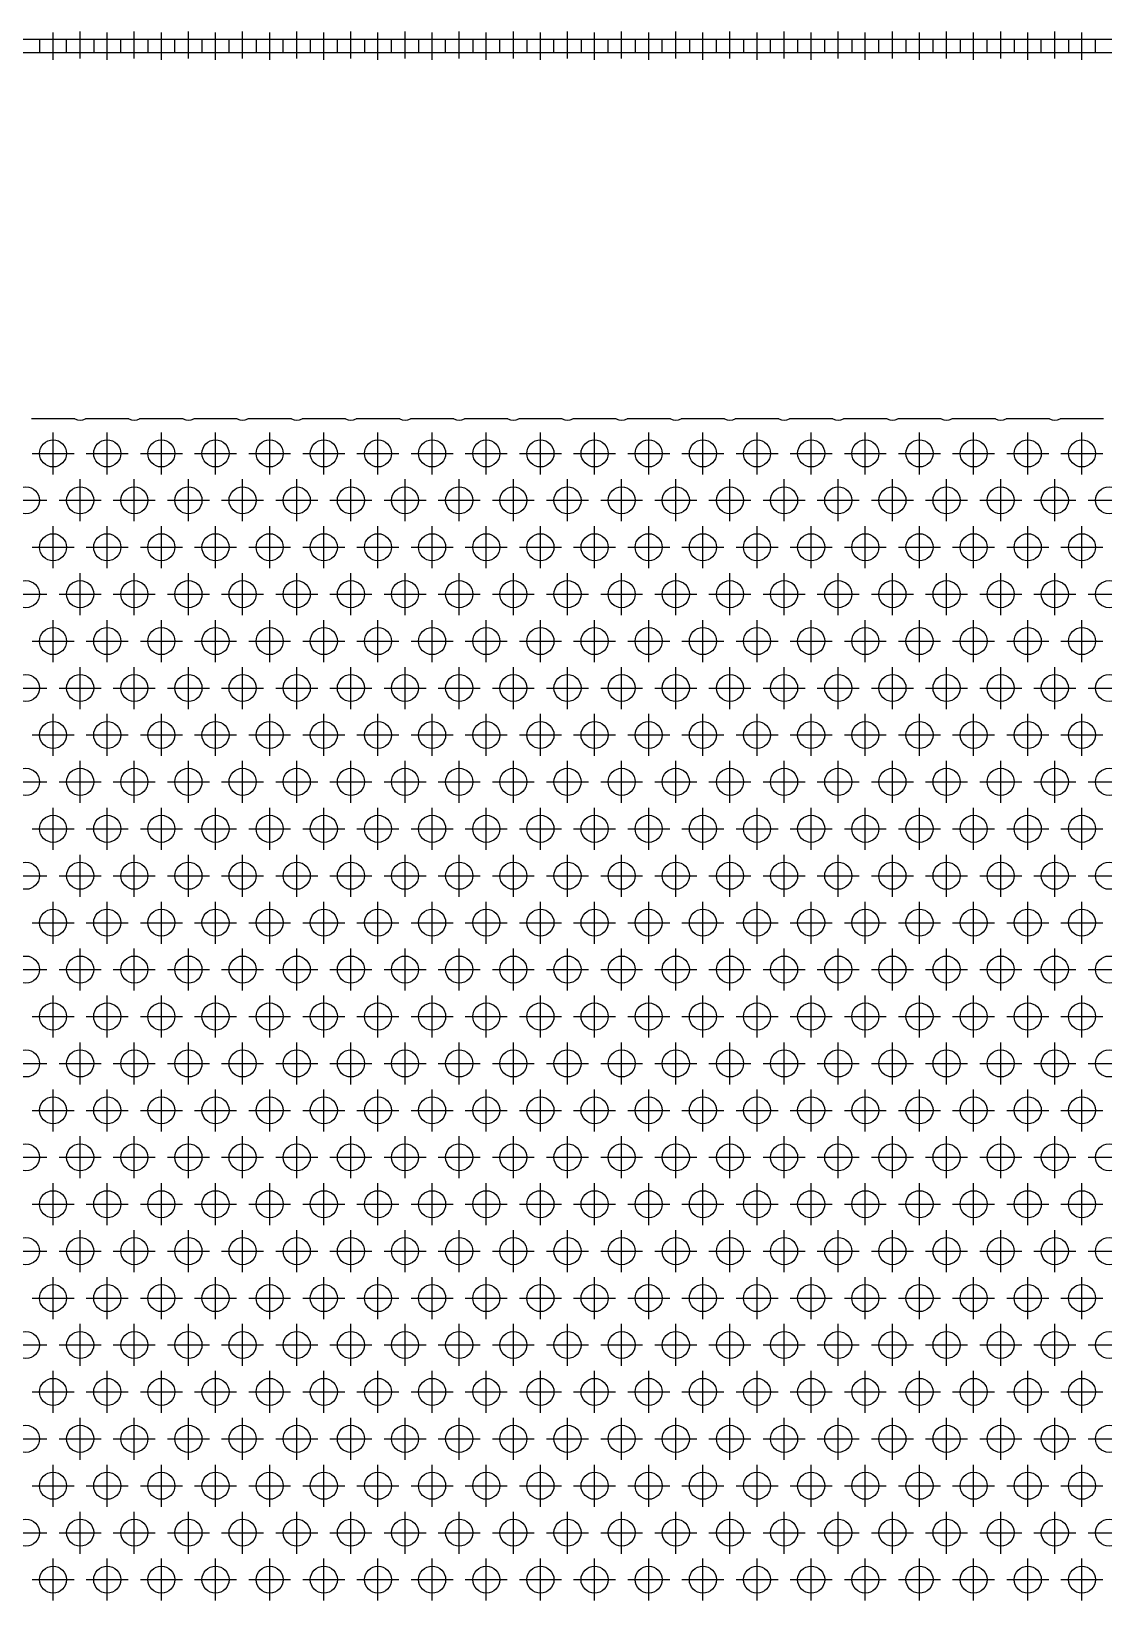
# Model space of a CAD drawing. Extents: x 0 to 161, y -8 to 124.
# Drawn here: x 80.2 to 119.8, y 66.4 to 124.3 of the extents above; entities that cross this region are included whole.
import ezdxf

# ---------------------------------------------------------------- set-up
doc = ezdxf.new("R2010")
doc.units = 0
doc.header["$LTSCALE"] = 0.5
doc.linetypes.add('CENTER', pattern=[50.8, 31.75, -6.35, 6.35, -6.35])
doc.linetypes.add('DASHED', pattern=[19.05, 12.7, -6.35])
for name, color, linetype in [('MSM_CENTER', 1, 'CENTER'), ('MSM_CONTINUOUS', 7, 'CONTINUOUS'), ('MSM_DASHED', 4, 'DASHED')]:
    doc.layers.add(name, color=color, linetype=linetype)

msp = doc.modelspace()

# ---------------------------------------------------------------- linework, layer by layer
at = {"layer": 'MSM_CENTER'}
for p, q in [((81, 123.257), (81, 124.257)), ((82, 123.304), (82, 124.304)), ((83, 123.257), (83, 124.257)), ((84, 123.304), (84, 124.304)), ((85, 123.257), (85, 124.257)), ((86, 123.304), (86, 124.304)), ((87, 123.257), (87, 124.257)), ((88, 123.304), (88, 124.304)), ((89, 123.257), (89, 124.257)), ((90, 123.304), (90, 124.304)), ((91, 123.257), (91, 124.257)), ((92, 123.304), (92, 124.304)), ((93, 123.257), (93, 124.257)), ((94, 123.304), (94, 124.304)), ((95, 123.257), (95, 124.257)), ((96, 123.304), (96, 124.304)), ((97, 123.257), (97, 124.257)), ((98, 123.304), (98, 124.304)), ((99, 123.257), (99, 124.257)), ((100, 123.304), (100, 124.304)), ((101, 123.257), (101, 124.257)), ((102, 123.304), (102, 124.304)), ((103, 123.257), (103, 124.257)), ((104, 123.304), (104, 124.304)), ((105, 123.257), (105, 124.257)), ((106, 123.304), (106, 124.304)), ((107, 123.257), (107, 124.257)), ((108, 123.304), (108, 124.304)), ((109, 123.257), (109, 124.257)), ((110, 123.304), (110, 124.304)), ((111, 123.257), (111, 124.257)), ((112, 123.304), (112, 124.304)), ((113, 123.257), (113, 124.257)), ((114, 123.304), (114, 124.304)), ((115, 123.257), (115, 124.257)), ((116, 123.304), (116, 124.304)), ((117, 123.257), (117, 124.257)), ((118, 123.304), (118, 124.304)), ((119, 123.257), (119, 124.257)), ((81, 107.952), (81, 109.502)), ((83, 107.952), (83, 109.502)), ((85, 107.952), (85, 109.502)), ((87, 107.952), (87, 109.502)), ((89, 107.952), (89, 109.502)), ((91, 107.952), (91, 109.502)), ((93, 107.952), (93, 109.502)), ((95, 107.952), (95, 109.502)), ((97, 107.952), (97, 109.502)), ((99, 107.952), (99, 109.502)), ((101, 107.952), (101, 109.502)), ((103, 107.952), (103, 109.502)), ((105, 107.952), (105, 109.502)), ((107, 107.952), (107, 109.502)), ((109, 107.952), (109, 109.502)), ((111, 107.952), (111, 109.502)), ((113, 107.952), (113, 109.502)), ((115, 107.952), (115, 109.502)), ((117, 107.952), (117, 109.502)), ((119, 107.952), (119, 109.502)), ((80.225, 108.727), (81.775, 108.727)), ((82.225, 108.727), (83.775, 108.727)), ((84.225, 108.727), (85.775, 108.727)), ((86.225, 108.727), (87.775, 108.727)), ((88.225, 108.727), (89.775, 108.727)), ((90.225, 108.727), (91.775, 108.727)), ((92.225, 108.727), (93.775, 108.727)), ((94.225, 108.727), (95.775, 108.727)), ((96.225, 108.727), (97.775, 108.727)), ((98.225, 108.727), (99.775, 108.727)), ((100.225, 108.727), (101.775, 108.727)), ((102.225, 108.727), (103.775, 108.727)), ((104.225, 108.727), (105.775, 108.727)), ((106.225, 108.727), (107.775, 108.727)), ((108.225, 108.727), (109.775, 108.727)), ((110.225, 108.727), (111.775, 108.727)), ((112.225, 108.727), (113.775, 108.727)), ((114.225, 108.727), (115.775, 108.727)), ((116.225, 108.727), (117.775, 108.727)), ((118.225, 108.727), (119.775, 108.727)), ((82, 106.22), (82, 107.77)), ((84, 106.22), (84, 107.77)), ((86, 106.22), (86, 107.77)), ((88, 106.22), (88, 107.77)), ((90, 106.22), (90, 107.77)), ((92, 106.22), (92, 107.77)), ((94, 106.22), (94, 107.77)), ((96, 106.22), (96, 107.77)), ((98, 106.22), (98, 107.77)), ((100, 106.22), (100, 107.77)), ((102, 106.22), (102, 107.77)), ((104, 106.22), (104, 107.77)), ((106, 106.22), (106, 107.77)), ((108, 106.22), (108, 107.77)), ((110, 106.22), (110, 107.77)), ((112, 106.22), (112, 107.77)), ((114, 106.22), (114, 107.77)), ((116, 106.22), (116, 107.77)), ((118, 106.22), (118, 107.77)), ((79.225, 106.995), (80.775, 106.995)), ((81.225, 106.995), (82.775, 106.995)), ((83.225, 106.995), (84.775, 106.995)), ((85.225, 106.995), (86.775, 106.995)), ((87.225, 106.995), (88.775, 106.995)), ((89.225, 106.995), (90.775, 106.995)), ((91.225, 106.995), (92.775, 106.995)), ((93.225, 106.995), (94.775, 106.995)), ((95.225, 106.995), (96.775, 106.995)), ((97.225, 106.995), (98.775, 106.995)), ((99.225, 106.995), (100.775, 106.995)), ((101.225, 106.995), (102.775, 106.995)), ((103.225, 106.995), (104.775, 106.995)), ((105.225, 106.995), (106.775, 106.995)), ((107.225, 106.995), (108.775, 106.995)), ((109.225, 106.995), (110.775, 106.995)), ((111.225, 106.995), (112.775, 106.995)), ((113.225, 106.995), (114.775, 106.995)), ((115.225, 106.995), (116.775, 106.995)), ((117.225, 106.995), (118.775, 106.995)), ((119.225, 106.995), (120.775, 106.995)), ((81, 104.488), (81, 106.038)), ((83, 104.488), (83, 106.038)), ((85, 104.488), (85, 106.038)), ((87, 104.488), (87, 106.038)), ((89, 104.488), (89, 106.038)), ((91, 104.488), (91, 106.038)), ((93, 104.488), (93, 106.038)), ((95, 104.488), (95, 106.038)), ((97, 104.488), (97, 106.038)), ((99, 104.488), (99, 106.038)), ((101, 104.488), (101, 106.038)), ((103, 104.488), (103, 106.038)), ((105, 104.488), (105, 106.038)), ((107, 104.488), (107, 106.038)), ((109, 104.488), (109, 106.038)), ((111, 104.488), (111, 106.038)), ((113, 104.488), (113, 106.038)), ((115, 104.488), (115, 106.038)), ((117, 104.488), (117, 106.038)), ((119, 104.488), (119, 106.038)), ((80.225, 105.263), (81.775, 105.263)), ((82.225, 105.263), (83.775, 105.263)), ((84.225, 105.263), (85.775, 105.263)), ((86.225, 105.263), (87.775, 105.263)), ((88.225, 105.263), (89.775, 105.263)), ((90.225, 105.263), (91.775, 105.263)), ((92.225, 105.263), (93.775, 105.263)), ((94.225, 105.263), (95.775, 105.263)), ((96.225, 105.263), (97.775, 105.263)), ((98.225, 105.263), (99.775, 105.263)), ((100.225, 105.263), (101.775, 105.263)), ((102.225, 105.263), (103.775, 105.263)), ((104.225, 105.263), (105.775, 105.263)), ((106.225, 105.263), (107.775, 105.263)), ((108.225, 105.263), (109.775, 105.263)), ((110.225, 105.263), (111.775, 105.263)), ((112.225, 105.263), (113.775, 105.263)), ((114.225, 105.263), (115.775, 105.263)), ((116.225, 105.263), (117.775, 105.263)), ((118.225, 105.263), (119.775, 105.263)), ((82, 102.756), (82, 104.306)), ((84, 102.756), (84, 104.306)), ((86, 102.756), (86, 104.306)), ((88, 102.756), (88, 104.306)), ((90, 102.756), (90, 104.306)), ((92, 102.756), (92, 104.306)), ((94, 102.756), (94, 104.306)), ((96, 102.756), (96, 104.306)), ((98, 102.756), (98, 104.306)), ((100, 102.756), (100, 104.306)), ((102, 102.756), (102, 104.306)), ((104, 102.756), (104, 104.306)), ((106, 102.756), (106, 104.306)), ((108, 102.756), (108, 104.306)), ((110, 102.756), (110, 104.306)), ((112, 102.756), (112, 104.306)), ((114, 102.756), (114, 104.306)), ((116, 102.756), (116, 104.306)), ((118, 102.756), (118, 104.306)), ((79.225, 103.531), (80.775, 103.531)), ((81.225, 103.531), (82.775, 103.531)), ((83.225, 103.531), (84.775, 103.531)), ((85.225, 103.531), (86.775, 103.531)), ((87.225, 103.531), (88.775, 103.531)), ((89.225, 103.531), (90.775, 103.531)), ((91.225, 103.531), (92.775, 103.531)), ((93.225, 103.531), (94.775, 103.531)), ((95.225, 103.531), (96.775, 103.531)), ((97.225, 103.531), (98.775, 103.531)), ((99.225, 103.531), (100.775, 103.531)), ((101.225, 103.531), (102.775, 103.531)), ((103.225, 103.531), (104.775, 103.531)), ((105.225, 103.531), (106.775, 103.531)), ((107.225, 103.531), (108.775, 103.531)), ((109.225, 103.531), (110.775, 103.531)), ((111.225, 103.531), (112.775, 103.531)), ((113.225, 103.531), (114.775, 103.531)), ((115.225, 103.531), (116.775, 103.531)), ((117.225, 103.531), (118.775, 103.531)), ((119.225, 103.531), (120.775, 103.531)), ((81, 101.024), (81, 102.574)), ((83, 101.024), (83, 102.574)), ((85, 101.024), (85, 102.574)), ((87, 101.024), (87, 102.574)), ((89, 101.024), (89, 102.574)), ((91, 101.024), (91, 102.574)), ((93, 101.024), (93, 102.574)), ((95, 101.024), (95, 102.574)), ((97, 101.024), (97, 102.574)), ((99, 101.024), (99, 102.574)), ((101, 101.024), (101, 102.574)), ((103, 101.024), (103, 102.574)), ((105, 101.024), (105, 102.574)), ((107, 101.024), (107, 102.574)), ((109, 101.024), (109, 102.574)), ((111, 101.024), (111, 102.574)), ((113, 101.024), (113, 102.574)), ((115, 101.024), (115, 102.574)), ((117, 101.024), (117, 102.574)), ((119, 101.024), (119, 102.574)), ((80.225, 101.799), (81.775, 101.799)), ((82.225, 101.799), (83.775, 101.799)), ((84.225, 101.799), (85.775, 101.799)), ((86.225, 101.799), (87.775, 101.799)), ((88.225, 101.799), (89.775, 101.799)), ((90.225, 101.799), (91.775, 101.799)), ((92.225, 101.799), (93.775, 101.799)), ((94.225, 101.799), (95.775, 101.799)), ((96.225, 101.799), (97.775, 101.799)), ((98.225, 101.799), (99.775, 101.799)), ((100.225, 101.799), (101.775, 101.799)), ((102.225, 101.799), (103.775, 101.799)), ((104.225, 101.799), (105.775, 101.799)), ((106.225, 101.799), (107.775, 101.799)), ((108.225, 101.799), (109.775, 101.799)), ((110.225, 101.799), (111.775, 101.799)), ((112.225, 101.799), (113.775, 101.799)), ((114.225, 101.799), (115.775, 101.799)), ((116.225, 101.799), (117.775, 101.799)), ((118.225, 101.799), (119.775, 101.799)), ((82, 99.292), (82, 100.842)), ((84, 99.292), (84, 100.842)), ((86, 99.292), (86, 100.842)), ((88, 99.292), (88, 100.842)), ((90, 99.292), (90, 100.842)), ((92, 99.292), (92, 100.842)), ((94, 99.292), (94, 100.842)), ((96, 99.292), (96, 100.842)), ((98, 99.292), (98, 100.842)), ((100, 99.292), (100, 100.842)), ((102, 99.292), (102, 100.842)), ((104, 99.292), (104, 100.842)), ((106, 99.292), (106, 100.842)), ((108, 99.292), (108, 100.842)), ((110, 99.292), (110, 100.842)), ((112, 99.292), (112, 100.842)), ((114, 99.292), (114, 100.842)), ((116, 99.292), (116, 100.842)), ((118, 99.292), (118, 100.842)), ((79.225, 100.067), (80.775, 100.067)), ((81.225, 100.067), (82.775, 100.067)), ((83.225, 100.067), (84.775, 100.067)), ((85.225, 100.067), (86.775, 100.067)), ((87.225, 100.067), (88.775, 100.067)), ((89.225, 100.067), (90.775, 100.067)), ((91.225, 100.067), (92.775, 100.067)), ((93.225, 100.067), (94.775, 100.067)), ((95.225, 100.067), (96.775, 100.067)), ((97.225, 100.067), (98.775, 100.067)), ((99.225, 100.067), (100.775, 100.067)), ((101.225, 100.067), (102.775, 100.067)), ((103.225, 100.067), (104.775, 100.067)), ((105.225, 100.067), (106.775, 100.067)), ((107.225, 100.067), (108.775, 100.067)), ((109.225, 100.067), (110.775, 100.067)), ((111.225, 100.067), (112.775, 100.067)), ((113.225, 100.067), (114.775, 100.067)), ((115.225, 100.067), (116.775, 100.067)), ((117.225, 100.067), (118.775, 100.067)), ((119.225, 100.067), (120.775, 100.067)), ((81, 97.56), (81, 99.11)), ((83, 97.56), (83, 99.11)), ((85, 97.56), (85, 99.11)), ((87, 97.56), (87, 99.11)), ((89, 97.56), (89, 99.11)), ((91, 97.56), (91, 99.11)), ((93, 97.56), (93, 99.11)), ((95, 97.56), (95, 99.11)), ((97, 97.56), (97, 99.11)), ((99, 97.56), (99, 99.11)), ((101, 97.56), (101, 99.11)), ((103, 97.56), (103, 99.11)), ((105, 97.56), (105, 99.11)), ((107, 97.56), (107, 99.11)), ((109, 97.56), (109, 99.11)), ((111, 97.56), (111, 99.11)), ((113, 97.56), (113, 99.11)), ((115, 97.56), (115, 99.11)), ((117, 97.56), (117, 99.11)), ((119, 97.56), (119, 99.11)), ((80.225, 98.335), (81.775, 98.335)), ((82.225, 98.335), (83.775, 98.335)), ((84.225, 98.335), (85.775, 98.335)), ((86.225, 98.335), (87.775, 98.335)), ((88.225, 98.335), (89.775, 98.335)), ((90.225, 98.335), (91.775, 98.335)), ((92.225, 98.335), (93.775, 98.335)), ((94.225, 98.335), (95.775, 98.335)), ((96.225, 98.335), (97.775, 98.335)), ((98.225, 98.335), (99.775, 98.335)), ((100.225, 98.335), (101.775, 98.335)), ((102.225, 98.335), (103.775, 98.335)), ((104.225, 98.335), (105.775, 98.335)), ((106.225, 98.335), (107.775, 98.335)), ((108.225, 98.335), (109.775, 98.335)), ((110.225, 98.335), (111.775, 98.335)), ((112.225, 98.335), (113.775, 98.335)), ((114.225, 98.335), (115.775, 98.335)), ((116.225, 98.335), (117.775, 98.335)), ((118.225, 98.335), (119.775, 98.335)), ((82, 95.828), (82, 97.378)), ((84, 95.828), (84, 97.378)), ((86, 95.828), (86, 97.378)), ((88, 95.828), (88, 97.378)), ((90, 95.828), (90, 97.378)), ((92, 95.828), (92, 97.378)), ((94, 95.828), (94, 97.378)), ((96, 95.828), (96, 97.378)), ((98, 95.828), (98, 97.378)), ((100, 95.828), (100, 97.378)), ((102, 95.828), (102, 97.378)), ((104, 95.828), (104, 97.378)), ((106, 95.828), (106, 97.378)), ((108, 95.828), (108, 97.378)), ((110, 95.828), (110, 97.378)), ((112, 95.828), (112, 97.378)), ((114, 95.828), (114, 97.378)), ((116, 95.828), (116, 97.378)), ((118, 95.828), (118, 97.378)), ((79.225, 96.603), (80.775, 96.603)), ((81.225, 96.603), (82.775, 96.603)), ((83.225, 96.603), (84.775, 96.603)), ((85.225, 96.603), (86.775, 96.603)), ((87.225, 96.603), (88.775, 96.603)), ((89.225, 96.603), (90.775, 96.603)), ((91.225, 96.603), (92.775, 96.603)), ((93.225, 96.603), (94.775, 96.603)), ((95.225, 96.603), (96.775, 96.603)), ((97.225, 96.603), (98.775, 96.603)), ((99.225, 96.603), (100.775, 96.603)), ((101.225, 96.603), (102.775, 96.603)), ((103.225, 96.603), (104.775, 96.603)), ((105.225, 96.603), (106.775, 96.603)), ((107.225, 96.603), (108.775, 96.603)), ((109.225, 96.603), (110.775, 96.603)), ((111.225, 96.603), (112.775, 96.603)), ((113.225, 96.603), (114.775, 96.603)), ((115.225, 96.603), (116.775, 96.603)), ((117.225, 96.603), (118.775, 96.603)), ((119.225, 96.603), (120.775, 96.603)), ((81, 94.095), (81, 95.645)), ((83, 94.095), (83, 95.645)), ((85, 94.095), (85, 95.645)), ((87, 94.095), (87, 95.645)), ((89, 94.095), (89, 95.645)), ((91, 94.095), (91, 95.645)), ((93, 94.095), (93, 95.645)), ((95, 94.095), (95, 95.645)), ((97, 94.095), (97, 95.645)), ((99, 94.095), (99, 95.645)), ((101, 94.095), (101, 95.645)), ((103, 94.095), (103, 95.645)), ((105, 94.095), (105, 95.645)), ((107, 94.095), (107, 95.645)), ((109, 94.095), (109, 95.645)), ((111, 94.095), (111, 95.645)), ((113, 94.095), (113, 95.645)), ((115, 94.095), (115, 95.645)), ((117, 94.095), (117, 95.645)), ((119, 94.095), (119, 95.645)), ((80.225, 94.87), (81.775, 94.87)), ((82.225, 94.87), (83.775, 94.87)), ((84.225, 94.87), (85.775, 94.87)), ((86.225, 94.87), (87.775, 94.87)), ((88.225, 94.87), (89.775, 94.87)), ((90.225, 94.87), (91.775, 94.87)), ((92.225, 94.87), (93.775, 94.87)), ((94.225, 94.87), (95.775, 94.87)), ((96.225, 94.87), (97.775, 94.87)), ((98.225, 94.87), (99.775, 94.87)), ((100.225, 94.87), (101.775, 94.87)), ((102.225, 94.87), (103.775, 94.87)), ((104.225, 94.87), (105.775, 94.87)), ((106.225, 94.87), (107.775, 94.87)), ((108.225, 94.87), (109.775, 94.87)), ((110.225, 94.87), (111.775, 94.87)), ((112.225, 94.87), (113.775, 94.87)), ((114.225, 94.87), (115.775, 94.87)), ((116.225, 94.87), (117.775, 94.87)), ((118.225, 94.87), (119.775, 94.87)), ((82, 92.363), (82, 93.913)), ((84, 92.363), (84, 93.913)), ((86, 92.363), (86, 93.913)), ((88, 92.363), (88, 93.913)), ((90, 92.363), (90, 93.913)), ((92, 92.363), (92, 93.913)), ((94, 92.363), (94, 93.913)), ((96, 92.363), (96, 93.913)), ((98, 92.363), (98, 93.913)), ((100, 92.363), (100, 93.913)), ((102, 92.363), (102, 93.913)), ((104, 92.363), (104, 93.913)), ((106, 92.363), (106, 93.913)), ((108, 92.363), (108, 93.913)), ((110, 92.363), (110, 93.913)), ((112, 92.363), (112, 93.913)), ((114, 92.363), (114, 93.913)), ((116, 92.363), (116, 93.913)), ((118, 92.363), (118, 93.913)), ((79.225, 93.138), (80.775, 93.138)), ((81.225, 93.138), (82.775, 93.138)), ((83.225, 93.138), (84.775, 93.138)), ((85.225, 93.138), (86.775, 93.138)), ((87.225, 93.138), (88.775, 93.138)), ((89.225, 93.138), (90.775, 93.138)), ((91.225, 93.138), (92.775, 93.138)), ((93.225, 93.138), (94.775, 93.138)), ((95.225, 93.138), (96.775, 93.138)), ((97.225, 93.138), (98.775, 93.138)), ((99.225, 93.138), (100.775, 93.138)), ((101.225, 93.138), (102.775, 93.138)), ((103.225, 93.138), (104.775, 93.138)), ((105.225, 93.138), (106.775, 93.138)), ((107.225, 93.138), (108.775, 93.138)), ((109.225, 93.138), (110.775, 93.138)), ((111.225, 93.138), (112.775, 93.138)), ((113.225, 93.138), (114.775, 93.138)), ((115.225, 93.138), (116.775, 93.138)), ((117.225, 93.138), (118.775, 93.138)), ((119.225, 93.138), (120.775, 93.138)), ((81, 90.631), (81, 92.181)), ((83, 90.631), (83, 92.181)), ((85, 90.631), (85, 92.181)), ((87, 90.631), (87, 92.181)), ((89, 90.631), (89, 92.181)), ((91, 90.631), (91, 92.181)), ((93, 90.631), (93, 92.181)), ((95, 90.631), (95, 92.181)), ((97, 90.631), (97, 92.181)), ((99, 90.631), (99, 92.181)), ((101, 90.631), (101, 92.181)), ((103, 90.631), (103, 92.181)), ((105, 90.631), (105, 92.181)), ((107, 90.631), (107, 92.181)), ((109, 90.631), (109, 92.181)), ((111, 90.631), (111, 92.181)), ((113, 90.631), (113, 92.181)), ((115, 90.631), (115, 92.181)), ((117, 90.631), (117, 92.181)), ((119, 90.631), (119, 92.181)), ((80.225, 91.406), (81.775, 91.406)), ((82.225, 91.406), (83.775, 91.406)), ((84.225, 91.406), (85.775, 91.406)), ((86.225, 91.406), (87.775, 91.406)), ((88.225, 91.406), (89.775, 91.406)), ((90.225, 91.406), (91.775, 91.406)), ((92.225, 91.406), (93.775, 91.406)), ((94.225, 91.406), (95.775, 91.406)), ((96.225, 91.406), (97.775, 91.406)), ((98.225, 91.406), (99.775, 91.406)), ((100.225, 91.406), (101.775, 91.406)), ((102.225, 91.406), (103.775, 91.406)), ((104.225, 91.406), (105.775, 91.406)), ((106.225, 91.406), (107.775, 91.406)), ((108.225, 91.406), (109.775, 91.406)), ((110.225, 91.406), (111.775, 91.406)), ((112.225, 91.406), (113.775, 91.406)), ((114.225, 91.406), (115.775, 91.406)), ((116.225, 91.406), (117.775, 91.406)), ((118.225, 91.406), (119.775, 91.406)), ((82, 88.899), (82, 90.449)), ((84, 88.899), (84, 90.449)), ((86, 88.899), (86, 90.449)), ((88, 88.899), (88, 90.449)), ((90, 88.899), (90, 90.449)), ((92, 88.899), (92, 90.449)), ((94, 88.899), (94, 90.449)), ((96, 88.899), (96, 90.449)), ((98, 88.899), (98, 90.449)), ((100, 88.899), (100, 90.449)), ((102, 88.899), (102, 90.449)), ((104, 88.899), (104, 90.449)), ((106, 88.899), (106, 90.449)), ((108, 88.899), (108, 90.449)), ((110, 88.899), (110, 90.449)), ((112, 88.899), (112, 90.449)), ((114, 88.899), (114, 90.449)), ((116, 88.899), (116, 90.449)), ((118, 88.899), (118, 90.449)), ((79.225, 89.674), (80.775, 89.674)), ((81.225, 89.674), (82.775, 89.674)), ((83.225, 89.674), (84.775, 89.674)), ((85.225, 89.674), (86.775, 89.674)), ((87.225, 89.674), (88.775, 89.674)), ((89.225, 89.674), (90.775, 89.674)), ((91.225, 89.674), (92.775, 89.674)), ((93.225, 89.674), (94.775, 89.674)), ((95.225, 89.674), (96.775, 89.674)), ((97.225, 89.674), (98.775, 89.674)), ((99.225, 89.674), (100.775, 89.674)), ((101.225, 89.674), (102.775, 89.674)), ((103.225, 89.674), (104.775, 89.674)), ((105.225, 89.674), (106.775, 89.674)), ((107.225, 89.674), (108.775, 89.674)), ((109.225, 89.674), (110.775, 89.674)), ((111.225, 89.674), (112.775, 89.674)), ((113.225, 89.674), (114.775, 89.674)), ((115.225, 89.674), (116.775, 89.674)), ((117.225, 89.674), (118.775, 89.674)), ((119.225, 89.674), (120.775, 89.674)), ((81, 87.167), (81, 88.717)), ((83, 87.167), (83, 88.717)), ((85, 87.167), (85, 88.717)), ((87, 87.167), (87, 88.717)), ((89, 87.167), (89, 88.717)), ((91, 87.167), (91, 88.717)), ((93, 87.167), (93, 88.717)), ((95, 87.167), (95, 88.717)), ((97, 87.167), (97, 88.717)), ((99, 87.167), (99, 88.717)), ((101, 87.167), (101, 88.717)), ((103, 87.167), (103, 88.717)), ((105, 87.167), (105, 88.717)), ((107, 87.167), (107, 88.717)), ((109, 87.167), (109, 88.717)), ((111, 87.167), (111, 88.717)), ((113, 87.167), (113, 88.717)), ((115, 87.167), (115, 88.717)), ((117, 87.167), (117, 88.717)), ((119, 87.167), (119, 88.717)), ((80.225, 87.942), (81.775, 87.942)), ((82.225, 87.942), (83.775, 87.942)), ((84.225, 87.942), (85.775, 87.942)), ((86.225, 87.942), (87.775, 87.942)), ((88.225, 87.942), (89.775, 87.942)), ((90.225, 87.942), (91.775, 87.942)), ((92.225, 87.942), (93.775, 87.942)), ((94.225, 87.942), (95.775, 87.942)), ((96.225, 87.942), (97.775, 87.942)), ((98.225, 87.942), (99.775, 87.942)), ((100.225, 87.942), (101.775, 87.942)), ((102.225, 87.942), (103.775, 87.942)), ((104.225, 87.942), (105.775, 87.942)), ((106.225, 87.942), (107.775, 87.942)), ((108.225, 87.942), (109.775, 87.942)), ((110.225, 87.942), (111.775, 87.942)), ((112.225, 87.942), (113.775, 87.942)), ((114.225, 87.942), (115.775, 87.942)), ((116.225, 87.942), (117.775, 87.942)), ((118.225, 87.942), (119.775, 87.942)), ((82, 85.435), (82, 86.985)), ((84, 85.435), (84, 86.985)), ((86, 85.435), (86, 86.985)), ((88, 85.435), (88, 86.985)), ((90, 85.435), (90, 86.985)), ((92, 85.435), (92, 86.985)), ((94, 85.435), (94, 86.985)), ((96, 85.435), (96, 86.985)), ((98, 85.435), (98, 86.985)), ((100, 85.435), (100, 86.985)), ((102, 85.435), (102, 86.985)), ((104, 85.435), (104, 86.985)), ((106, 85.435), (106, 86.985)), ((108, 85.435), (108, 86.985)), ((110, 85.435), (110, 86.985)), ((112, 85.435), (112, 86.985)), ((114, 85.435), (114, 86.985)), ((116, 85.435), (116, 86.985)), ((118, 85.435), (118, 86.985)), ((79.225, 86.21), (80.775, 86.21)), ((81.225, 86.21), (82.775, 86.21)), ((83.225, 86.21), (84.775, 86.21)), ((85.225, 86.21), (86.775, 86.21)), ((87.225, 86.21), (88.775, 86.21)), ((89.225, 86.21), (90.775, 86.21)), ((91.225, 86.21), (92.775, 86.21)), ((93.225, 86.21), (94.775, 86.21)), ((95.225, 86.21), (96.775, 86.21)), ((97.225, 86.21), (98.775, 86.21)), ((99.225, 86.21), (100.775, 86.21)), ((101.225, 86.21), (102.775, 86.21)), ((103.225, 86.21), (104.775, 86.21)), ((105.225, 86.21), (106.775, 86.21)), ((107.225, 86.21), (108.775, 86.21)), ((109.225, 86.21), (110.775, 86.21)), ((111.225, 86.21), (112.775, 86.21)), ((113.225, 86.21), (114.775, 86.21)), ((115.225, 86.21), (116.775, 86.21)), ((117.225, 86.21), (118.775, 86.21)), ((119.225, 86.21), (120.775, 86.21)), ((81, 83.703), (81, 85.253)), ((83, 83.703), (83, 85.253)), ((85, 83.703), (85, 85.253)), ((87, 83.703), (87, 85.253)), ((89, 83.703), (89, 85.253)), ((91, 83.703), (91, 85.253)), ((93, 83.703), (93, 85.253)), ((95, 83.703), (95, 85.253)), ((97, 83.703), (97, 85.253)), ((99, 83.703), (99, 85.253)), ((101, 83.703), (101, 85.253)), ((103, 83.703), (103, 85.253)), ((105, 83.703), (105, 85.253)), ((107, 83.703), (107, 85.253)), ((109, 83.703), (109, 85.253)), ((111, 83.703), (111, 85.253)), ((113, 83.703), (113, 85.253)), ((115, 83.703), (115, 85.253)), ((117, 83.703), (117, 85.253)), ((119, 83.703), (119, 85.253)), ((80.225, 84.478), (81.775, 84.478)), ((82.225, 84.478), (83.775, 84.478)), ((84.225, 84.478), (85.775, 84.478)), ((86.225, 84.478), (87.775, 84.478)), ((88.225, 84.478), (89.775, 84.478)), ((90.225, 84.478), (91.775, 84.478)), ((92.225, 84.478), (93.775, 84.478)), ((94.225, 84.478), (95.775, 84.478)), ((96.225, 84.478), (97.775, 84.478)), ((98.225, 84.478), (99.775, 84.478)), ((100.225, 84.478), (101.775, 84.478)), ((102.225, 84.478), (103.775, 84.478)), ((104.225, 84.478), (105.775, 84.478)), ((106.225, 84.478), (107.775, 84.478)), ((108.225, 84.478), (109.775, 84.478)), ((110.225, 84.478), (111.775, 84.478)), ((112.225, 84.478), (113.775, 84.478)), ((114.225, 84.478), (115.775, 84.478)), ((116.225, 84.478), (117.775, 84.478)), ((118.225, 84.478), (119.775, 84.478)), ((82, 81.971), (82, 83.521)), ((84, 81.971), (84, 83.521)), ((86, 81.971), (86, 83.521)), ((88, 81.971), (88, 83.521)), ((90, 81.971), (90, 83.521)), ((92, 81.971), (92, 83.521)), ((94, 81.971), (94, 83.521)), ((96, 81.971), (96, 83.521)), ((98, 81.971), (98, 83.521)), ((100, 81.971), (100, 83.521)), ((102, 81.971), (102, 83.521)), ((104, 81.971), (104, 83.521)), ((106, 81.971), (106, 83.521)), ((108, 81.971), (108, 83.521)), ((110, 81.971), (110, 83.521)), ((112, 81.971), (112, 83.521)), ((114, 81.971), (114, 83.521)), ((116, 81.971), (116, 83.521)), ((118, 81.971), (118, 83.521)), ((79.225, 82.746), (80.775, 82.746)), ((81.225, 82.746), (82.775, 82.746)), ((83.225, 82.746), (84.775, 82.746)), ((85.225, 82.746), (86.775, 82.746)), ((87.225, 82.746), (88.775, 82.746)), ((89.225, 82.746), (90.775, 82.746)), ((91.225, 82.746), (92.775, 82.746)), ((93.225, 82.746), (94.775, 82.746)), ((95.225, 82.746), (96.775, 82.746)), ((97.225, 82.746), (98.775, 82.746)), ((99.225, 82.746), (100.775, 82.746)), ((101.225, 82.746), (102.775, 82.746)), ((103.225, 82.746), (104.775, 82.746)), ((105.225, 82.746), (106.775, 82.746)), ((107.225, 82.746), (108.775, 82.746)), ((109.225, 82.746), (110.775, 82.746)), ((111.225, 82.746), (112.775, 82.746)), ((113.225, 82.746), (114.775, 82.746)), ((115.225, 82.746), (116.775, 82.746)), ((117.225, 82.746), (118.775, 82.746)), ((119.225, 82.746), (120.775, 82.746)), ((81, 80.239), (81, 81.789)), ((83, 80.239), (83, 81.789)), ((85, 80.239), (85, 81.789)), ((87, 80.239), (87, 81.789)), ((89, 80.239), (89, 81.789)), ((91, 80.239), (91, 81.789)), ((93, 80.239), (93, 81.789)), ((95, 80.239), (95, 81.789)), ((97, 80.239), (97, 81.789)), ((99, 80.239), (99, 81.789)), ((101, 80.239), (101, 81.789)), ((103, 80.239), (103, 81.789)), ((105, 80.239), (105, 81.789)), ((107, 80.239), (107, 81.789)), ((109, 80.239), (109, 81.789)), ((111, 80.239), (111, 81.789)), ((113, 80.239), (113, 81.789)), ((115, 80.239), (115, 81.789)), ((117, 80.239), (117, 81.789)), ((119, 80.239), (119, 81.789)), ((80.225, 81.014), (81.775, 81.014)), ((82.225, 81.014), (83.775, 81.014)), ((84.225, 81.014), (85.775, 81.014)), ((86.225, 81.014), (87.775, 81.014)), ((88.225, 81.014), (89.775, 81.014)), ((90.225, 81.014), (91.775, 81.014)), ((92.225, 81.014), (93.775, 81.014)), ((94.225, 81.014), (95.775, 81.014)), ((96.225, 81.014), (97.775, 81.014)), ((98.225, 81.014), (99.775, 81.014)), ((100.225, 81.014), (101.775, 81.014)), ((102.225, 81.014), (103.775, 81.014)), ((104.225, 81.014), (105.775, 81.014)), ((106.225, 81.014), (107.775, 81.014)), ((108.225, 81.014), (109.775, 81.014)), ((110.225, 81.014), (111.775, 81.014)), ((112.225, 81.014), (113.775, 81.014)), ((114.225, 81.014), (115.775, 81.014)), ((116.225, 81.014), (117.775, 81.014)), ((118.225, 81.014), (119.775, 81.014)), ((82, 78.507), (82, 80.057)), ((84, 78.507), (84, 80.057)), ((86, 78.507), (86, 80.057)), ((88, 78.507), (88, 80.057)), ((90, 78.507), (90, 80.057)), ((92, 78.507), (92, 80.057)), ((94, 78.507), (94, 80.057)), ((96, 78.507), (96, 80.057)), ((98, 78.507), (98, 80.057)), ((100, 78.507), (100, 80.057)), ((102, 78.507), (102, 80.057)), ((104, 78.507), (104, 80.057)), ((106, 78.507), (106, 80.057)), ((108, 78.507), (108, 80.057)), ((110, 78.507), (110, 80.057)), ((112, 78.507), (112, 80.057)), ((114, 78.507), (114, 80.057)), ((116, 78.507), (116, 80.057)), ((118, 78.507), (118, 80.057)), ((79.225, 79.282), (80.775, 79.282)), ((81.225, 79.282), (82.775, 79.282)), ((83.225, 79.282), (84.775, 79.282)), ((85.225, 79.282), (86.775, 79.282)), ((87.225, 79.282), (88.775, 79.282)), ((89.225, 79.282), (90.775, 79.282)), ((91.225, 79.282), (92.775, 79.282)), ((93.225, 79.282), (94.775, 79.282)), ((95.225, 79.282), (96.775, 79.282)), ((97.225, 79.282), (98.775, 79.282)), ((99.225, 79.282), (100.775, 79.282)), ((101.225, 79.282), (102.775, 79.282)), ((103.225, 79.282), (104.775, 79.282)), ((105.225, 79.282), (106.775, 79.282)), ((107.225, 79.282), (108.775, 79.282)), ((109.225, 79.282), (110.775, 79.282)), ((111.225, 79.282), (112.775, 79.282)), ((113.225, 79.282), (114.775, 79.282)), ((115.225, 79.282), (116.775, 79.282)), ((117.225, 79.282), (118.775, 79.282)), ((119.225, 79.282), (120.775, 79.282)), ((81, 76.775), (81, 78.325)), ((83, 76.775), (83, 78.325)), ((85, 76.775), (85, 78.325)), ((87, 76.775), (87, 78.325)), ((89, 76.775), (89, 78.325)), ((91, 76.775), (91, 78.325)), ((93, 76.775), (93, 78.325)), ((95, 76.775), (95, 78.325)), ((97, 76.775), (97, 78.325)), ((99, 76.775), (99, 78.325)), ((101, 76.775), (101, 78.325)), ((103, 76.775), (103, 78.325)), ((105, 76.775), (105, 78.325)), ((107, 76.775), (107, 78.325)), ((109, 76.775), (109, 78.325)), ((111, 76.775), (111, 78.325)), ((113, 76.775), (113, 78.325)), ((115, 76.775), (115, 78.325)), ((117, 76.775), (117, 78.325)), ((119, 76.775), (119, 78.325)), ((80.225, 77.55), (81.775, 77.55)), ((82.225, 77.55), (83.775, 77.55)), ((84.225, 77.55), (85.775, 77.55)), ((86.225, 77.55), (87.775, 77.55)), ((88.225, 77.55), (89.775, 77.55)), ((90.225, 77.55), (91.775, 77.55)), ((92.225, 77.55), (93.775, 77.55)), ((94.225, 77.55), (95.775, 77.55)), ((96.225, 77.55), (97.775, 77.55)), ((98.225, 77.55), (99.775, 77.55)), ((100.225, 77.55), (101.775, 77.55)), ((102.225, 77.55), (103.775, 77.55)), ((104.225, 77.55), (105.775, 77.55)), ((106.225, 77.55), (107.775, 77.55)), ((108.225, 77.55), (109.775, 77.55)), ((110.225, 77.55), (111.775, 77.55)), ((112.225, 77.55), (113.775, 77.55)), ((114.225, 77.55), (115.775, 77.55)), ((116.225, 77.55), (117.775, 77.55)), ((118.225, 77.55), (119.775, 77.55)), ((82, 75.043), (82, 76.593)), ((84, 75.043), (84, 76.593)), ((86, 75.043), (86, 76.593)), ((88, 75.043), (88, 76.593)), ((90, 75.043), (90, 76.593)), ((92, 75.043), (92, 76.593)), ((94, 75.043), (94, 76.593)), ((96, 75.043), (96, 76.593)), ((98, 75.043), (98, 76.593)), ((100, 75.043), (100, 76.593)), ((102, 75.043), (102, 76.593)), ((104, 75.043), (104, 76.593)), ((106, 75.043), (106, 76.593)), ((108, 75.043), (108, 76.593)), ((110, 75.043), (110, 76.593)), ((112, 75.043), (112, 76.593)), ((114, 75.043), (114, 76.593)), ((116, 75.043), (116, 76.593)), ((118, 75.043), (118, 76.593)), ((79.225, 75.818), (80.775, 75.818)), ((81.225, 75.818), (82.775, 75.818)), ((83.225, 75.818), (84.775, 75.818)), ((85.225, 75.818), (86.775, 75.818)), ((87.225, 75.818), (88.775, 75.818)), ((89.225, 75.818), (90.775, 75.818)), ((91.225, 75.818), (92.775, 75.818)), ((93.225, 75.818), (94.775, 75.818)), ((95.225, 75.818), (96.775, 75.818)), ((97.225, 75.818), (98.775, 75.818)), ((99.225, 75.818), (100.775, 75.818)), ((101.225, 75.818), (102.775, 75.818)), ((103.225, 75.818), (104.775, 75.818)), ((105.225, 75.818), (106.775, 75.818)), ((107.225, 75.818), (108.775, 75.818)), ((109.225, 75.818), (110.775, 75.818)), ((111.225, 75.818), (112.775, 75.818)), ((113.225, 75.818), (114.775, 75.818)), ((115.225, 75.818), (116.775, 75.818)), ((117.225, 75.818), (118.775, 75.818)), ((119.225, 75.818), (120.775, 75.818)), ((81, 73.311), (81, 74.861)), ((83, 73.311), (83, 74.861)), ((85, 73.311), (85, 74.861)), ((87, 73.311), (87, 74.861)), ((89, 73.311), (89, 74.861)), ((91, 73.311), (91, 74.861)), ((93, 73.311), (93, 74.861)), ((95, 73.311), (95, 74.861)), ((97, 73.311), (97, 74.861)), ((99, 73.311), (99, 74.861)), ((101, 73.311), (101, 74.861)), ((103, 73.311), (103, 74.861)), ((105, 73.311), (105, 74.861)), ((107, 73.311), (107, 74.861)), ((109, 73.311), (109, 74.861)), ((111, 73.311), (111, 74.861)), ((113, 73.311), (113, 74.861)), ((115, 73.311), (115, 74.861)), ((117, 73.311), (117, 74.861)), ((119, 73.311), (119, 74.861)), ((80.225, 74.086), (81.775, 74.086)), ((82.225, 74.086), (83.775, 74.086)), ((84.225, 74.086), (85.775, 74.086)), ((86.225, 74.086), (87.775, 74.086)), ((88.225, 74.086), (89.775, 74.086)), ((90.225, 74.086), (91.775, 74.086)), ((92.225, 74.086), (93.775, 74.086)), ((94.225, 74.086), (95.775, 74.086)), ((96.225, 74.086), (97.775, 74.086)), ((98.225, 74.086), (99.775, 74.086)), ((100.225, 74.086), (101.775, 74.086)), ((102.225, 74.086), (103.775, 74.086)), ((104.225, 74.086), (105.775, 74.086)), ((106.225, 74.086), (107.775, 74.086)), ((108.225, 74.086), (109.775, 74.086)), ((110.225, 74.086), (111.775, 74.086)), ((112.225, 74.086), (113.775, 74.086)), ((114.225, 74.086), (115.775, 74.086)), ((116.225, 74.086), (117.775, 74.086)), ((118.225, 74.086), (119.775, 74.086)), ((82, 71.579), (82, 73.129)), ((84, 71.579), (84, 73.129)), ((86, 71.579), (86, 73.129)), ((88, 71.579), (88, 73.129)), ((90, 71.579), (90, 73.129)), ((92, 71.579), (92, 73.129)), ((94, 71.579), (94, 73.129)), ((96, 71.579), (96, 73.129)), ((98, 71.579), (98, 73.129)), ((100, 71.579), (100, 73.129)), ((102, 71.579), (102, 73.129)), ((104, 71.579), (104, 73.129)), ((106, 71.579), (106, 73.129)), ((108, 71.579), (108, 73.129)), ((110, 71.579), (110, 73.129)), ((112, 71.579), (112, 73.129)), ((114, 71.579), (114, 73.129)), ((116, 71.579), (116, 73.129)), ((118, 71.579), (118, 73.129)), ((79.225, 72.354), (80.775, 72.354)), ((81.225, 72.354), (82.775, 72.354)), ((83.225, 72.354), (84.775, 72.354)), ((85.225, 72.354), (86.775, 72.354)), ((87.225, 72.354), (88.775, 72.354)), ((89.225, 72.354), (90.775, 72.354)), ((91.225, 72.354), (92.775, 72.354)), ((93.225, 72.354), (94.775, 72.354)), ((95.225, 72.354), (96.775, 72.354)), ((97.225, 72.354), (98.775, 72.354)), ((99.225, 72.354), (100.775, 72.354)), ((101.225, 72.354), (102.775, 72.354)), ((103.225, 72.354), (104.775, 72.354)), ((105.225, 72.354), (106.775, 72.354)), ((107.225, 72.354), (108.775, 72.354)), ((109.225, 72.354), (110.775, 72.354)), ((111.225, 72.354), (112.775, 72.354)), ((113.225, 72.354), (114.775, 72.354)), ((115.225, 72.354), (116.775, 72.354)), ((117.225, 72.354), (118.775, 72.354)), ((119.225, 72.354), (120.775, 72.354)), ((81, 69.847), (81, 71.397)), ((83, 69.847), (83, 71.397)), ((85, 69.847), (85, 71.397)), ((87, 69.847), (87, 71.397)), ((89, 69.847), (89, 71.397)), ((91, 69.847), (91, 71.397)), ((93, 69.847), (93, 71.397)), ((95, 69.847), (95, 71.397)), ((97, 69.847), (97, 71.397)), ((99, 69.847), (99, 71.397)), ((101, 69.847), (101, 71.397)), ((103, 69.847), (103, 71.397)), ((105, 69.847), (105, 71.397)), ((107, 69.847), (107, 71.397)), ((109, 69.847), (109, 71.397)), ((111, 69.847), (111, 71.397)), ((113, 69.847), (113, 71.397)), ((115, 69.847), (115, 71.397)), ((117, 69.847), (117, 71.397)), ((119, 69.847), (119, 71.397)), ((80.225, 70.622), (81.775, 70.622)), ((82.225, 70.622), (83.775, 70.622)), ((84.225, 70.622), (85.775, 70.622)), ((86.225, 70.622), (87.775, 70.622)), ((88.225, 70.622), (89.775, 70.622)), ((90.225, 70.622), (91.775, 70.622)), ((92.225, 70.622), (93.775, 70.622)), ((94.225, 70.622), (95.775, 70.622)), ((96.225, 70.622), (97.775, 70.622)), ((98.225, 70.622), (99.775, 70.622)), ((100.225, 70.622), (101.775, 70.622)), ((102.225, 70.622), (103.775, 70.622)), ((104.225, 70.622), (105.775, 70.622)), ((106.225, 70.622), (107.775, 70.622)), ((108.225, 70.622), (109.775, 70.622)), ((110.225, 70.622), (111.775, 70.622)), ((112.225, 70.622), (113.775, 70.622)), ((114.225, 70.622), (115.775, 70.622)), ((116.225, 70.622), (117.775, 70.622)), ((118.225, 70.622), (119.775, 70.622)), ((82, 68.115), (82, 69.665)), ((84, 68.115), (84, 69.665)), ((86, 68.115), (86, 69.665)), ((88, 68.115), (88, 69.665)), ((90, 68.115), (90, 69.665)), ((92, 68.115), (92, 69.665)), ((94, 68.115), (94, 69.665)), ((96, 68.115), (96, 69.665)), ((98, 68.115), (98, 69.665)), ((100, 68.115), (100, 69.665)), ((102, 68.115), (102, 69.665)), ((104, 68.115), (104, 69.665)), ((106, 68.115), (106, 69.665)), ((108, 68.115), (108, 69.665)), ((110, 68.115), (110, 69.665)), ((112, 68.115), (112, 69.665)), ((114, 68.115), (114, 69.665)), ((116, 68.115), (116, 69.665)), ((118, 68.115), (118, 69.665)), ((79.225, 68.89), (80.775, 68.89)), ((81.225, 68.89), (82.775, 68.89)), ((83.225, 68.89), (84.775, 68.89)), ((85.225, 68.89), (86.775, 68.89)), ((87.225, 68.89), (88.775, 68.89)), ((89.225, 68.89), (90.775, 68.89)), ((91.225, 68.89), (92.775, 68.89)), ((93.225, 68.89), (94.775, 68.89)), ((95.225, 68.89), (96.775, 68.89)), ((97.225, 68.89), (98.775, 68.89)), ((99.225, 68.89), (100.775, 68.89)), ((101.225, 68.89), (102.775, 68.89)), ((103.225, 68.89), (104.775, 68.89)), ((105.225, 68.89), (106.775, 68.89)), ((107.225, 68.89), (108.775, 68.89)), ((109.225, 68.89), (110.775, 68.89)), ((111.225, 68.89), (112.775, 68.89)), ((113.225, 68.89), (114.775, 68.89)), ((115.225, 68.89), (116.775, 68.89)), ((117.225, 68.89), (118.775, 68.89)), ((119.225, 68.89), (120.775, 68.89)), ((81, 66.383), (81, 67.933)), ((83, 66.383), (83, 67.933)), ((85, 66.383), (85, 67.933)), ((87, 66.383), (87, 67.933)), ((89, 66.383), (89, 67.933)), ((91, 66.383), (91, 67.933)), ((93, 66.383), (93, 67.933)), ((95, 66.383), (95, 67.933)), ((97, 66.383), (97, 67.933)), ((99, 66.383), (99, 67.933)), ((101, 66.383), (101, 67.933)), ((103, 66.383), (103, 67.933)), ((105, 66.383), (105, 67.933)), ((107, 66.383), (107, 67.933)), ((109, 66.383), (109, 67.933)), ((111, 66.383), (111, 67.933)), ((113, 66.383), (113, 67.933)), ((115, 66.383), (115, 67.933)), ((117, 66.383), (117, 67.933)), ((119, 66.383), (119, 67.933)), ((80.225, 67.158), (81.775, 67.158)), ((82.225, 67.158), (83.775, 67.158)), ((84.225, 67.158), (85.775, 67.158)), ((86.225, 67.158), (87.775, 67.158)), ((88.225, 67.158), (89.775, 67.158)), ((90.225, 67.158), (91.775, 67.158)), ((92.225, 67.158), (93.775, 67.158)), ((94.225, 67.158), (95.775, 67.158)), ((96.225, 67.158), (97.775, 67.158)), ((98.225, 67.158), (99.775, 67.158)), ((100.225, 67.158), (101.775, 67.158)), ((102.225, 67.158), (103.775, 67.158)), ((104.225, 67.158), (105.775, 67.158)), ((106.225, 67.158), (107.775, 67.158)), ((108.225, 67.158), (109.775, 67.158)), ((110.225, 67.158), (111.775, 67.158)), ((112.225, 67.158), (113.775, 67.158)), ((114.225, 67.158), (115.775, 67.158)), ((116.225, 67.158), (117.775, 67.158)), ((118.225, 67.158), (119.775, 67.158))]:
    msp.add_line(p, q, dxfattribs=at)
at = {"layer": 'MSM_CONTINUOUS'}
for p, q in [((150, 124.007), (0, 124.007)), ((150, 123.507), (0, 123.507)), ((81.802, 110), (80.198, 110)), ((83.802, 110), (82.198, 110)), ((85.802, 110), (84.198, 110)), ((87.802, 110), (86.198, 110)), ((89.802, 110), (88.198, 110)), ((91.802, 110), (90.198, 110)), ((93.802, 110), (92.198, 110)), ((95.802, 110), (94.198, 110)), ((97.802, 110), (96.198, 110)), ((99.802, 110), (98.198, 110)), ((101.802, 110), (100.198, 110)), ((103.802, 110), (102.198, 110)), ((105.802, 110), (104.198, 110)), ((107.802, 110), (106.198, 110)), ((109.802, 110), (108.198, 110)), ((111.802, 110), (110.198, 110)), ((113.802, 110), (112.198, 110)), ((115.802, 110), (114.198, 110)), ((117.802, 110), (116.198, 110)), ((119.802, 110), (118.198, 110))]:
    msp.add_line(p, q, dxfattribs=at)
for centre in [(81, 108.727), (83, 108.727), (85, 108.727), (87, 108.727), (89, 108.727), (91, 108.727), (93, 108.727), (95, 108.727), (97, 108.727), (99, 108.727), (101, 108.727), (103, 108.727), (105, 108.727), (107, 108.727), (109, 108.727), (111, 108.727), (113, 108.727), (115, 108.727), (117, 108.727), (119, 108.727), (80, 106.995), (82, 106.995), (84, 106.995), (86, 106.995), (88, 106.995), (90, 106.995), (92, 106.995), (94, 106.995), (96, 106.995), (98, 106.995), (100, 106.995), (102, 106.995), (104, 106.995), (106, 106.995), (108, 106.995), (110, 106.995), (112, 106.995), (114, 106.995), (116, 106.995), (118, 106.995), (120, 106.995), (81, 105.263), (83, 105.263), (85, 105.263), (87, 105.263), (89, 105.263), (91, 105.263), (93, 105.263), (95, 105.263), (97, 105.263), (99, 105.263), (101, 105.263), (103, 105.263), (105, 105.263), (107, 105.263), (109, 105.263), (111, 105.263), (113, 105.263), (115, 105.263), (117, 105.263), (119, 105.263), (80, 103.531), (82, 103.531), (84, 103.531), (86, 103.531), (88, 103.531), (90, 103.531), (92, 103.531), (94, 103.531), (96, 103.531), (98, 103.531), (100, 103.531), (102, 103.531), (104, 103.531), (106, 103.531), (108, 103.531), (110, 103.531), (112, 103.531), (114, 103.531), (116, 103.531), (118, 103.531), (120, 103.531), (81, 101.799), (83, 101.799), (85, 101.799), (87, 101.799), (89, 101.799), (91, 101.799), (93, 101.799), (95, 101.799), (97, 101.799), (99, 101.799), (101, 101.799), (103, 101.799), (105, 101.799), (107, 101.799), (109, 101.799), (111, 101.799), (113, 101.799), (115, 101.799), (117, 101.799), (119, 101.799), (80, 100.067), (82, 100.067), (84, 100.067), (86, 100.067), (88, 100.067), (90, 100.067), (92, 100.067), (94, 100.067), (96, 100.067), (98, 100.067), (100, 100.067), (102, 100.067), (104, 100.067), (106, 100.067), (108, 100.067), (110, 100.067), (112, 100.067), (114, 100.067), (116, 100.067), (118, 100.067), (120, 100.067), (81, 98.335), (83, 98.335), (85, 98.335), (87, 98.335), (89, 98.335), (91, 98.335), (93, 98.335), (95, 98.335), (97, 98.335), (99, 98.335), (101, 98.335), (103, 98.335), (105, 98.335), (107, 98.335), (109, 98.335), (111, 98.335), (113, 98.335), (115, 98.335), (117, 98.335), (119, 98.335), (80, 96.603), (82, 96.603), (84, 96.603), (86, 96.603), (88, 96.603), (90, 96.603), (92, 96.603), (94, 96.603), (96, 96.603), (98, 96.603), (100, 96.603), (102, 96.603), (104, 96.603), (106, 96.603), (108, 96.603), (110, 96.603), (112, 96.603), (114, 96.603), (116, 96.603), (118, 96.603), (120, 96.603), (81, 94.87), (83, 94.87), (85, 94.87), (87, 94.87), (89, 94.87), (91, 94.87), (93, 94.87), (95, 94.87), (97, 94.87), (99, 94.87), (101, 94.87), (103, 94.87), (105, 94.87), (107, 94.87), (109, 94.87), (111, 94.87), (113, 94.87), (115, 94.87), (117, 94.87), (119, 94.87), (80, 93.138), (82, 93.138), (84, 93.138), (86, 93.138), (88, 93.138), (90, 93.138), (92, 93.138), (94, 93.138), (96, 93.138), (98, 93.138), (100, 93.138), (102, 93.138), (104, 93.138), (106, 93.138), (108, 93.138), (110, 93.138), (112, 93.138), (114, 93.138), (116, 93.138), (118, 93.138), (120, 93.138), (81, 91.406), (83, 91.406), (85, 91.406), (87, 91.406), (89, 91.406), (91, 91.406), (93, 91.406), (95, 91.406), (97, 91.406), (99, 91.406), (101, 91.406), (103, 91.406), (105, 91.406), (107, 91.406), (109, 91.406), (111, 91.406), (113, 91.406), (115, 91.406), (117, 91.406), (119, 91.406), (80, 89.674), (82, 89.674), (84, 89.674), (86, 89.674), (88, 89.674), (90, 89.674), (92, 89.674), (94, 89.674), (96, 89.674), (98, 89.674), (100, 89.674), (102, 89.674), (104, 89.674), (106, 89.674), (108, 89.674), (110, 89.674), (112, 89.674), (114, 89.674), (116, 89.674), (118, 89.674), (120, 89.674), (81, 87.942), (83, 87.942), (85, 87.942), (87, 87.942), (89, 87.942), (91, 87.942), (93, 87.942), (95, 87.942), (97, 87.942), (99, 87.942), (101, 87.942), (103, 87.942), (105, 87.942), (107, 87.942), (109, 87.942), (111, 87.942), (113, 87.942), (115, 87.942), (117, 87.942), (119, 87.942), (80, 86.21), (82, 86.21), (84, 86.21), (86, 86.21), (88, 86.21), (90, 86.21), (92, 86.21), (94, 86.21), (96, 86.21), (98, 86.21), (100, 86.21), (102, 86.21), (104, 86.21), (106, 86.21), (108, 86.21), (110, 86.21), (112, 86.21), (114, 86.21), (116, 86.21), (118, 86.21), (120, 86.21), (81, 84.478), (83, 84.478), (85, 84.478), (87, 84.478), (89, 84.478), (91, 84.478), (93, 84.478), (95, 84.478), (97, 84.478), (99, 84.478), (101, 84.478), (103, 84.478), (105, 84.478), (107, 84.478), (109, 84.478), (111, 84.478), (113, 84.478), (115, 84.478), (117, 84.478), (119, 84.478), (80, 82.746), (82, 82.746), (84, 82.746), (86, 82.746), (88, 82.746), (90, 82.746), (92, 82.746), (94, 82.746), (96, 82.746), (98, 82.746), (100, 82.746), (102, 82.746), (104, 82.746), (106, 82.746), (108, 82.746), (110, 82.746), (112, 82.746), (114, 82.746), (116, 82.746), (118, 82.746), (120, 82.746), (81, 81.014), (83, 81.014), (85, 81.014), (87, 81.014), (89, 81.014), (91, 81.014), (93, 81.014), (95, 81.014), (97, 81.014), (99, 81.014), (101, 81.014), (103, 81.014), (105, 81.014), (107, 81.014), (109, 81.014), (111, 81.014), (113, 81.014), (115, 81.014), (117, 81.014), (119, 81.014), (80, 79.282), (82, 79.282), (84, 79.282), (86, 79.282), (88, 79.282), (90, 79.282), (92, 79.282), (94, 79.282), (96, 79.282), (98, 79.282), (100, 79.282), (102, 79.282), (104, 79.282), (106, 79.282), (108, 79.282), (110, 79.282), (112, 79.282), (114, 79.282), (116, 79.282), (118, 79.282), (120, 79.282), (81, 77.55), (83, 77.55), (85, 77.55), (87, 77.55), (89, 77.55), (91, 77.55), (93, 77.55), (95, 77.55), (97, 77.55), (99, 77.55), (101, 77.55), (103, 77.55), (105, 77.55), (107, 77.55), (109, 77.55), (111, 77.55), (113, 77.55), (115, 77.55), (117, 77.55), (119, 77.55), (80, 75.818), (82, 75.818), (84, 75.818), (86, 75.818), (88, 75.818), (90, 75.818), (92, 75.818), (94, 75.818), (96, 75.818), (98, 75.818), (100, 75.818), (102, 75.818), (104, 75.818), (106, 75.818), (108, 75.818), (110, 75.818), (112, 75.818), (114, 75.818), (116, 75.818), (118, 75.818), (120, 75.818), (81, 74.086), (83, 74.086), (85, 74.086), (87, 74.086), (89, 74.086), (91, 74.086), (93, 74.086), (95, 74.086), (97, 74.086), (99, 74.086), (101, 74.086), (103, 74.086), (105, 74.086), (107, 74.086), (109, 74.086), (111, 74.086), (113, 74.086), (115, 74.086), (117, 74.086), (119, 74.086), (80, 72.354), (82, 72.354), (84, 72.354), (86, 72.354), (88, 72.354), (90, 72.354), (92, 72.354), (94, 72.354), (96, 72.354), (98, 72.354), (100, 72.354), (102, 72.354), (104, 72.354), (106, 72.354), (108, 72.354), (110, 72.354), (112, 72.354), (114, 72.354), (116, 72.354), (118, 72.354), (120, 72.354), (81, 70.622), (83, 70.622), (85, 70.622), (87, 70.622), (89, 70.622), (91, 70.622), (93, 70.622), (95, 70.622), (97, 70.622), (99, 70.622), (101, 70.622), (103, 70.622), (105, 70.622), (107, 70.622), (109, 70.622), (111, 70.622), (113, 70.622), (115, 70.622), (117, 70.622), (119, 70.622), (80, 68.89), (82, 68.89), (84, 68.89), (86, 68.89), (88, 68.89), (90, 68.89), (92, 68.89), (94, 68.89), (96, 68.89), (98, 68.89), (100, 68.89), (102, 68.89), (104, 68.89), (106, 68.89), (108, 68.89), (110, 68.89), (112, 68.89), (114, 68.89), (116, 68.89), (118, 68.89), (120, 68.89), (81, 67.158), (83, 67.158), (85, 67.158), (87, 67.158), (89, 67.158), (91, 67.158), (93, 67.158), (95, 67.158), (97, 67.158), (99, 67.158), (101, 67.158), (103, 67.158), (105, 67.158), (107, 67.158), (109, 67.158), (111, 67.158), (113, 67.158), (115, 67.158), (117, 67.158), (119, 67.158)]:
    msp.add_circle(centre, 0.5, dxfattribs=at)
for centre in [(82, 110.459), (84, 110.459), (86, 110.459), (88, 110.459), (90, 110.459), (92, 110.459), (94, 110.459), (96, 110.459), (98, 110.459), (100, 110.459), (102, 110.459), (104, 110.459), (106, 110.459), (108, 110.459), (110, 110.459), (112, 110.459), (114, 110.459), (116, 110.459), (118, 110.459)]:
    msp.add_arc(centre, 0.5, 246.62007, 293.37993, dxfattribs=at)
at = {"layer": 'MSM_DASHED'}
for p, q in [((80.5, 124.007), (80.5, 123.507)), ((81.5, 123.507), (81.5, 124.007)), ((82.5, 124.007), (82.5, 123.507)), ((83.5, 123.507), (83.5, 124.007)), ((84.5, 124.007), (84.5, 123.507)), ((85.5, 123.507), (85.5, 124.007)), ((86.5, 124.007), (86.5, 123.507)), ((87.5, 123.507), (87.5, 124.007)), ((88.5, 124.007), (88.5, 123.507)), ((89.5, 123.507), (89.5, 124.007)), ((90.5, 124.007), (90.5, 123.507)), ((91.5, 123.507), (91.5, 124.007)), ((92.5, 124.007), (92.5, 123.507)), ((93.5, 123.507), (93.5, 124.007)), ((94.5, 124.007), (94.5, 123.507)), ((95.5, 123.507), (95.5, 124.007)), ((96.5, 124.007), (96.5, 123.507)), ((97.5, 123.507), (97.5, 124.007)), ((98.5, 124.007), (98.5, 123.507)), ((99.5, 123.507), (99.5, 124.007)), ((100.5, 124.007), (100.5, 123.507)), ((101.5, 123.507), (101.5, 124.007)), ((102.5, 124.007), (102.5, 123.507)), ((103.5, 123.507), (103.5, 124.007)), ((104.5, 124.007), (104.5, 123.507)), ((105.5, 123.507), (105.5, 124.007)), ((106.5, 124.007), (106.5, 123.507)), ((107.5, 123.507), (107.5, 124.007)), ((108.5, 124.007), (108.5, 123.507)), ((109.5, 123.507), (109.5, 124.007)), ((110.5, 124.007), (110.5, 123.507)), ((111.5, 123.507), (111.5, 124.007)), ((112.5, 124.007), (112.5, 123.507)), ((113.5, 123.507), (113.5, 124.007)), ((114.5, 124.007), (114.5, 123.507)), ((115.5, 123.507), (115.5, 124.007)), ((116.5, 124.007), (116.5, 123.507)), ((117.5, 123.507), (117.5, 124.007)), ((118.5, 124.007), (118.5, 123.507)), ((119.5, 123.507), (119.5, 124.007))]:
    msp.add_line(p, q, dxfattribs=at)

doc.saveas('drawing.dxf')
